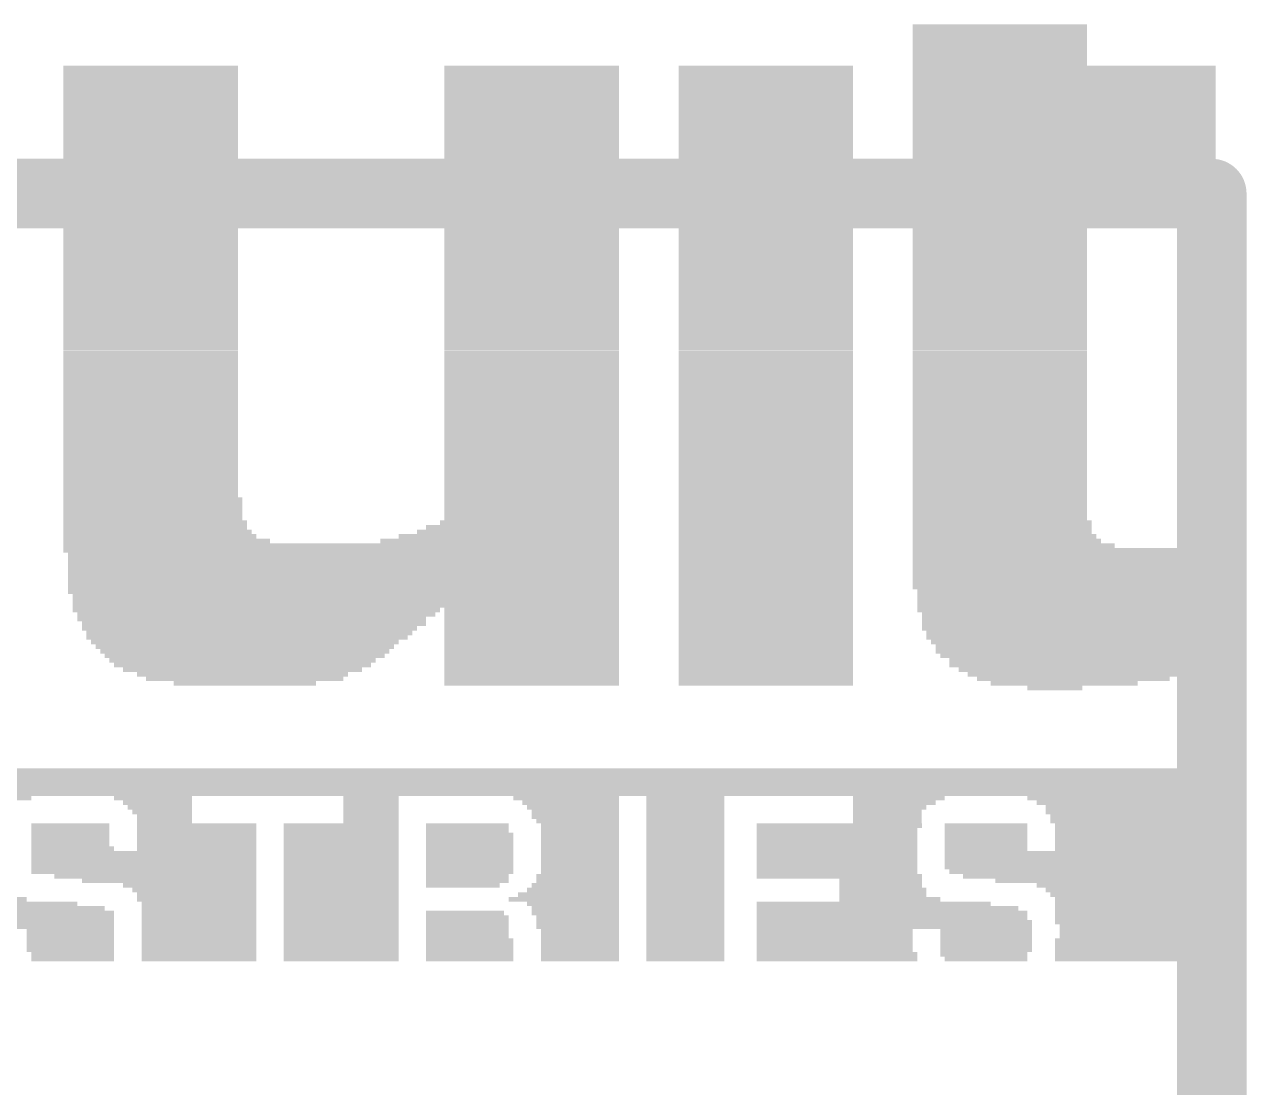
# Model space of a CAD drawing. Extents: x -6.7 to 68.6, y -6.2 to 53.6.
# Drawn here: x 15.476 to 19.939, y 11.087 to 14.969 of the extents above; entities that cross this region are included whole.
import ezdxf

# ---------------------------------------------------------------- set-up
doc = ezdxf.new("R2010")
doc.units = 0
doc.layers.add('1', color=12, linetype='CONTINUOUS')
doc.layers.add('21', color=40, linetype='CONTINUOUS')

# ---------------------------------------------------------------- blocks, each defined once
blk = doc.blocks.new('RECT')
blk.add_solid([(-0.5, -0.5), (0.5, -0.5), (-0.5, 0.5), (0.5, 0.5)])

msp = doc.modelspace()

# ---------------------------------------------------------------- linework, layer by layer
at = {"layer": '1', "const_width": 0.254}
for points in [[(7.874, 14.351), (19.812, 14.351)], [(19.812, 14.351), (19.812, 0.127)]]:
    msp.add_lwpolyline(points, dxfattribs=at)
at = {"layer": '1', "const_width": 0.127}
for points in [[(19.8755, 14.351, 1), (19.7485, 14.351)], [(19.812, 14.2875, 1), (19.812, 14.4145)]]:
    msp.add_lwpolyline(points, format="xyb", dxfattribs=at)

# ---------------------------------------------------------------- block references
at = {"layer": '21'}
for p, xscale, yscale in [((19.0381, 14.9601), 0.6371, 0.0168), ((19.0381, 14.9433), 0.6371, 0.0168), ((19.0381, 14.9266), 0.6371, 0.0167), ((19.0381, 14.9098), 0.6371, 0.0168), ((19.0381, 14.8931), 0.6371, 0.0167), ((19.0381, 14.8763), 0.6371, 0.0168), ((19.0381, 14.8595), 0.6371, 0.0168), ((19.0381, 14.8428), 0.6371, 0.0167), ((19.0381, 14.826), 0.6371, 0.0168), ((15.9367, 14.8092), 0.637, 0.0168), ((15.9367, 14.7925), 0.637, 0.0167), ((15.9367, 14.7757), 0.637, 0.0168), ((17.3282, 14.8092), 0.6371, 0.0168), ((17.3282, 14.7925), 0.6371, 0.0167), ((17.3282, 14.7757), 0.6371, 0.0168), ((18.1831, 14.8092), 0.637, 0.0168), ((18.1831, 14.7925), 0.637, 0.0167), ((18.1831, 14.7757), 0.637, 0.0168), ((19.2728, 14.8092), 1.1065, 0.0168), ((19.2728, 14.7925), 1.1065, 0.0167), ((19.2728, 14.7757), 1.1065, 0.0168), ((15.9367, 14.7589), 0.637, 0.0168), ((15.9367, 14.7422), 0.637, 0.0167), ((15.9367, 14.7254), 0.637, 0.0168), ((17.3282, 14.7589), 0.6371, 0.0168), ((17.3282, 14.7422), 0.6371, 0.0167), ((17.3282, 14.7254), 0.6371, 0.0168), ((18.1831, 14.7589), 0.637, 0.0168), ((18.1831, 14.7422), 0.637, 0.0167), ((18.1831, 14.7254), 0.637, 0.0168), ((19.2728, 14.7589), 1.1065, 0.0168), ((19.2728, 14.7422), 1.1065, 0.0167), ((19.2728, 14.7254), 1.1065, 0.0168), ((15.9367, 14.7087), 0.637, 0.0167), ((15.9367, 14.6919), 0.637, 0.0168), ((17.3282, 14.7087), 0.6371, 0.0167), ((17.3282, 14.6919), 0.6371, 0.0168), ((18.1831, 14.7087), 0.637, 0.0167), ((18.1831, 14.6919), 0.637, 0.0168), ((19.2728, 14.7087), 1.1065, 0.0167), ((19.2728, 14.6919), 1.1065, 0.0168), ((15.9367, 14.6751), 0.637, 0.0168), ((15.9367, 14.6584), 0.637, 0.0167), ((15.9367, 14.6416), 0.637, 0.0168), ((17.3282, 14.6751), 0.6371, 0.0168), ((17.3282, 14.6584), 0.6371, 0.0167), ((17.3282, 14.6416), 0.6371, 0.0168), ((18.1831, 14.6751), 0.637, 0.0168), ((18.1831, 14.6584), 0.637, 0.0167), ((18.1831, 14.6416), 0.637, 0.0168), ((19.2728, 14.6751), 1.1065, 0.0168), ((19.2728, 14.6584), 1.1065, 0.0167), ((19.2728, 14.6416), 1.1065, 0.0168), ((15.9367, 14.6248), 0.637, 0.0168), ((15.9367, 14.6081), 0.637, 0.0167), ((15.9367, 14.5913), 0.637, 0.0168), ((17.3282, 14.6248), 0.6371, 0.0168), ((17.3282, 14.6081), 0.6371, 0.0167), ((17.3282, 14.5913), 0.6371, 0.0168), ((18.1831, 14.6248), 0.637, 0.0168), ((18.1831, 14.6081), 0.637, 0.0167), ((18.1831, 14.5913), 0.637, 0.0168), ((19.2728, 14.6248), 1.1065, 0.0168), ((19.2728, 14.6081), 1.1065, 0.0167), ((19.2728, 14.5913), 1.1065, 0.0168), ((15.9367, 14.5745), 0.637, 0.0168), ((15.9367, 14.5578), 0.637, 0.0167), ((17.3282, 14.5745), 0.6371, 0.0168), ((17.3282, 14.5578), 0.6371, 0.0167), ((18.1831, 14.5745), 0.637, 0.0168), ((18.1831, 14.5578), 0.637, 0.0167), ((19.2728, 14.5745), 1.1065, 0.0168), ((19.2728, 14.5578), 1.1065, 0.0167), ((15.9367, 14.541), 0.637, 0.0168), ((15.9367, 14.5242), 0.637, 0.0168), ((15.9367, 14.5075), 0.637, 0.0167), ((17.3282, 14.541), 0.6371, 0.0168), ((17.3282, 14.5242), 0.6371, 0.0168), ((17.3282, 14.5075), 0.6371, 0.0167), ((18.1831, 14.541), 0.637, 0.0168), ((18.1831, 14.5242), 0.637, 0.0168), ((18.1831, 14.5075), 0.637, 0.0167), ((19.2728, 14.541), 1.1065, 0.0168), ((19.2728, 14.5242), 1.1065, 0.0168), ((19.2728, 14.5075), 1.1065, 0.0167), ((15.9367, 14.4907), 0.637, 0.0168), ((15.9367, 14.474), 0.637, 0.0167), ((15.9367, 14.4572), 0.637, 0.0168), ((17.3282, 14.4907), 0.6371, 0.0168), ((17.3282, 14.474), 0.6371, 0.0167), ((17.3282, 14.4572), 0.6371, 0.0168), ((18.1831, 14.4907), 0.637, 0.0168), ((18.1831, 14.474), 0.637, 0.0167), ((18.1831, 14.4572), 0.637, 0.0168), ((19.2728, 14.4907), 1.1065, 0.0168), ((19.2728, 14.474), 1.1065, 0.0167), ((19.2728, 14.4572), 1.1065, 0.0168), ((15.9367, 14.4404), 0.637, 0.0168), ((15.9367, 14.4237), 0.637, 0.0167), ((17.3282, 14.4404), 0.6371, 0.0168), ((17.3282, 14.4237), 0.6371, 0.0167), ((18.1831, 14.4404), 0.637, 0.0168), ((18.1831, 14.4237), 0.637, 0.0167), ((19.2728, 14.4404), 1.1065, 0.0168), ((19.2728, 14.4237), 1.1065, 0.0167), ((15.9367, 14.4069), 0.637, 0.0168), ((15.9367, 14.3901), 0.637, 0.0168), ((15.9367, 14.3734), 0.637, 0.0167), ((17.3282, 14.4069), 0.6371, 0.0168), ((17.3282, 14.3901), 0.6371, 0.0168), ((17.3282, 14.3734), 0.6371, 0.0167), ((18.1831, 14.4069), 0.637, 0.0168), ((18.1831, 14.3901), 0.637, 0.0168), ((18.1831, 14.3734), 0.637, 0.0167), ((19.2728, 14.4069), 1.1065, 0.0168), ((19.2728, 14.3901), 1.1065, 0.0168), ((19.2728, 14.3734), 1.1065, 0.0167), ((15.9367, 14.3566), 0.637, 0.0168), ((15.9367, 14.3398), 0.637, 0.0168), ((15.9367, 14.3231), 0.637, 0.0167), ((17.3282, 14.3566), 0.6371, 0.0168), ((17.3282, 14.3398), 0.6371, 0.0168), ((17.3282, 14.3231), 0.6371, 0.0167), ((18.1831, 14.3566), 0.637, 0.0168), ((18.1831, 14.3398), 0.637, 0.0168), ((18.1831, 14.3231), 0.637, 0.0167), ((19.2728, 14.3566), 1.1065, 0.0168), ((19.2728, 14.3398), 1.1065, 0.0168), ((19.2728, 14.3231), 1.1065, 0.0167), ((15.9367, 14.3063), 0.637, 0.0168), ((15.9367, 14.2896), 0.637, 0.0167), ((17.3282, 14.3063), 0.6371, 0.0168), ((17.3282, 14.2896), 0.6371, 0.0167), ((18.1831, 14.3063), 0.637, 0.0168), ((18.1831, 14.2896), 0.637, 0.0167), ((19.0381, 14.3063), 0.6371, 0.0168), ((19.0381, 14.2896), 0.6371, 0.0167), ((15.9367, 14.2728), 0.637, 0.0168), ((15.9367, 14.256), 0.637, 0.0168), ((15.9367, 14.2393), 0.637, 0.0167), ((17.3282, 14.2728), 0.6371, 0.0168), ((17.3282, 14.256), 0.6371, 0.0168), ((17.3282, 14.2393), 0.6371, 0.0167), ((18.1831, 14.2728), 0.637, 0.0168), ((18.1831, 14.256), 0.637, 0.0168), ((18.1831, 14.2393), 0.637, 0.0167), ((19.0381, 14.2728), 0.6371, 0.0168), ((19.0381, 14.256), 0.6371, 0.0168), ((19.0381, 14.2393), 0.6371, 0.0167), ((15.9367, 14.2225), 0.637, 0.0168), ((15.9367, 14.2057), 0.637, 0.0168), ((15.9367, 14.189), 0.637, 0.0167), ((17.3282, 14.2225), 0.6371, 0.0168), ((17.3282, 14.2057), 0.6371, 0.0168), ((17.3282, 14.189), 0.6371, 0.0167), ((18.1831, 14.2225), 0.637, 0.0168), ((18.1831, 14.2057), 0.637, 0.0168), ((18.1831, 14.189), 0.637, 0.0167), ((19.0381, 14.2225), 0.6371, 0.0168), ((19.0381, 14.2057), 0.6371, 0.0168), ((19.0381, 14.189), 0.6371, 0.0167), ((15.9367, 14.1722), 0.637, 0.0168), ((15.9367, 14.1554), 0.637, 0.0168), ((17.3282, 14.1722), 0.6371, 0.0168), ((17.3282, 14.1554), 0.6371, 0.0168), ((18.1831, 14.1722), 0.637, 0.0168), ((18.1831, 14.1554), 0.637, 0.0168), ((19.0381, 14.1722), 0.6371, 0.0168), ((19.0381, 14.1554), 0.6371, 0.0168), ((15.9367, 14.1387), 0.637, 0.0167), ((15.9367, 14.1219), 0.637, 0.0168), ((15.9367, 14.1051), 0.637, 0.0168), ((17.3282, 14.1387), 0.6371, 0.0167), ((17.3282, 14.1219), 0.6371, 0.0168), ((17.3282, 14.1051), 0.6371, 0.0168), ((18.1831, 14.1387), 0.637, 0.0167), ((18.1831, 14.1219), 0.637, 0.0168), ((18.1831, 14.1051), 0.637, 0.0168), ((19.0381, 14.1387), 0.6371, 0.0167), ((19.0381, 14.1219), 0.6371, 0.0168), ((19.0381, 14.1051), 0.6371, 0.0168), ((15.9367, 14.0884), 0.637, 0.0167), ((15.9367, 14.0716), 0.637, 0.0168), ((15.9367, 14.0549), 0.637, 0.0167), ((17.3282, 14.0884), 0.6371, 0.0167), ((17.3282, 14.0716), 0.6371, 0.0168), ((17.3282, 14.0549), 0.6371, 0.0167), ((18.1831, 14.0884), 0.637, 0.0167), ((18.1831, 14.0716), 0.637, 0.0168), ((18.1831, 14.0549), 0.637, 0.0167), ((19.0381, 14.0884), 0.6371, 0.0167), ((19.0381, 14.0716), 0.6371, 0.0168), ((19.0381, 14.0549), 0.6371, 0.0167), ((15.9367, 14.0381), 0.637, 0.0168), ((15.9367, 14.0213), 0.637, 0.0168), ((17.3282, 14.0381), 0.6371, 0.0168), ((17.3282, 14.0213), 0.6371, 0.0168), ((18.1831, 14.0381), 0.637, 0.0168), ((18.1831, 14.0213), 0.637, 0.0168), ((19.0381, 14.0381), 0.6371, 0.0168), ((19.0381, 14.0213), 0.6371, 0.0168), ((15.9367, 14.0046), 0.637, 0.0167), ((15.9367, 13.9878), 0.637, 0.0168), ((15.9367, 13.971), 0.637, 0.0168), ((17.3282, 14.0046), 0.6371, 0.0167), ((17.3282, 13.9878), 0.6371, 0.0168), ((17.3282, 13.971), 0.6371, 0.0168), ((18.1831, 14.0046), 0.637, 0.0167), ((18.1831, 13.9878), 0.637, 0.0168), ((18.1831, 13.971), 0.637, 0.0168), ((19.0381, 14.0046), 0.6371, 0.0167), ((19.0381, 13.9878), 0.6371, 0.0168), ((19.0381, 13.971), 0.6371, 0.0168), ((15.9367, 13.9543), 0.637, 0.0167), ((15.9367, 13.9375), 0.637, 0.0168), ((15.9367, 13.9207), 0.637, 0.0168), ((17.3282, 13.9543), 0.6371, 0.0167), ((17.3282, 13.9375), 0.6371, 0.0168), ((17.3282, 13.9207), 0.6371, 0.0168), ((18.1831, 13.9543), 0.637, 0.0167), ((18.1831, 13.9375), 0.637, 0.0168), ((18.1831, 13.9207), 0.637, 0.0168), ((19.0381, 13.9543), 0.6371, 0.0167), ((19.0381, 13.9375), 0.6371, 0.0168), ((19.0381, 13.9207), 0.6371, 0.0168), ((15.9367, 13.904), 0.637, 0.0167), ((15.9367, 13.8872), 0.637, 0.0168), ((17.3282, 13.904), 0.6371, 0.0167), ((17.3282, 13.8872), 0.6371, 0.0168), ((18.1831, 13.904), 0.637, 0.0167), ((18.1831, 13.8872), 0.637, 0.0168), ((19.0381, 13.904), 0.6371, 0.0167), ((19.0381, 13.8872), 0.6371, 0.0168), ((15.9367, 13.8704), 0.637, 0.0167), ((15.9367, 13.8537), 0.637, 0.0168), ((15.9367, 13.8369), 0.637, 0.0168), ((17.3282, 13.8704), 0.6371, 0.0167), ((17.3282, 13.8537), 0.6371, 0.0168), ((17.3282, 13.8369), 0.6371, 0.0168), ((18.1831, 13.8704), 0.637, 0.0167), ((18.1831, 13.8537), 0.637, 0.0168), ((18.1831, 13.8369), 0.637, 0.0168), ((19.0381, 13.8704), 0.6371, 0.0167), ((19.0381, 13.8537), 0.6371, 0.0168), ((19.0381, 13.8369), 0.6371, 0.0168), ((15.9367, 13.8201), 0.637, 0.0167), ((15.9367, 13.8034), 0.637, 0.0168), ((15.9367, 13.7866), 0.637, 0.0168), ((17.3282, 13.8201), 0.6371, 0.0167), ((17.3282, 13.8034), 0.6371, 0.0168), ((17.3282, 13.7866), 0.6371, 0.0168), ((18.1831, 13.8201), 0.637, 0.0167), ((18.1831, 13.8034), 0.637, 0.0168), ((18.1831, 13.7866), 0.637, 0.0168), ((19.0381, 13.8201), 0.6371, 0.0167), ((19.0381, 13.8034), 0.6371, 0.0168), ((19.0381, 13.7866), 0.6371, 0.0168), ((15.9367, 13.7698), 0.637, 0.0167), ((15.9367, 13.7531), 0.637, 0.0168), ((17.3282, 13.7698), 0.6371, 0.0167), ((17.3282, 13.7531), 0.6371, 0.0168), ((18.1831, 13.7698), 0.637, 0.0167), ((18.1831, 13.7531), 0.637, 0.0168), ((19.0381, 13.7698), 0.6371, 0.0167), ((19.0381, 13.7531), 0.6371, 0.0168), ((15.9367, 13.7363), 0.637, 0.0168), ((15.9367, 13.7195), 0.637, 0.0167), ((15.9367, 13.7028), 0.637, 0.0168), ((17.3282, 13.7363), 0.6371, 0.0168), ((17.3282, 13.7195), 0.6371, 0.0167), ((17.3282, 13.7028), 0.6371, 0.0168), ((18.1831, 13.7363), 0.637, 0.0168), ((18.1831, 13.7195), 0.637, 0.0167), ((18.1831, 13.7028), 0.637, 0.0168), ((19.0381, 13.7363), 0.6371, 0.0168), ((19.0381, 13.7195), 0.6371, 0.0167), ((19.0381, 13.7028), 0.6371, 0.0168), ((15.9367, 13.686), 0.637, 0.0168), ((15.9367, 13.6692), 0.637, 0.0167), ((15.9367, 13.6525), 0.637, 0.0168), ((17.3282, 13.686), 0.6371, 0.0168), ((17.3282, 13.6692), 0.6371, 0.0167), ((17.3282, 13.6525), 0.6371, 0.0168), ((18.1831, 13.686), 0.637, 0.0168), ((18.1831, 13.6692), 0.637, 0.0167), ((18.1831, 13.6525), 0.637, 0.0168), ((19.0381, 13.686), 0.6371, 0.0168), ((19.0381, 13.6692), 0.6371, 0.0167), ((19.0381, 13.6525), 0.6371, 0.0168), ((15.9367, 13.6357), 0.637, 0.0167), ((15.9367, 13.619), 0.637, 0.0168), ((17.3282, 13.6357), 0.6371, 0.0167), ((17.3282, 13.619), 0.6371, 0.0168), ((18.1831, 13.6357), 0.637, 0.0167), ((18.1831, 13.619), 0.637, 0.0168), ((19.0381, 13.6357), 0.6371, 0.0167), ((19.0381, 13.619), 0.6371, 0.0168), ((15.9367, 13.6022), 0.637, 0.0168), ((15.9367, 13.5854), 0.637, 0.0167), ((15.9367, 13.5687), 0.637, 0.0168), ((17.3282, 13.6022), 0.6371, 0.0168), ((17.3282, 13.5854), 0.6371, 0.0167), ((17.3282, 13.5687), 0.6371, 0.0168), ((18.1831, 13.6022), 0.637, 0.0168), ((18.1831, 13.5854), 0.637, 0.0167), ((18.1831, 13.5687), 0.637, 0.0168), ((19.0381, 13.6022), 0.6371, 0.0168), ((19.0381, 13.5854), 0.6371, 0.0167), ((19.0381, 13.5687), 0.6371, 0.0168), ((15.9367, 13.5519), 0.637, 0.0168), ((15.9367, 13.5351), 0.637, 0.0167), ((15.9367, 13.5184), 0.637, 0.0168), ((17.3282, 13.5519), 0.6371, 0.0168), ((17.3282, 13.5351), 0.6371, 0.0167), ((17.3282, 13.5184), 0.6371, 0.0168), ((18.1831, 13.5519), 0.637, 0.0168), ((18.1831, 13.5351), 0.637, 0.0167), ((18.1831, 13.5184), 0.637, 0.0168), ((19.0381, 13.5519), 0.6371, 0.0168), ((19.0381, 13.5351), 0.6371, 0.0167), ((19.0381, 13.5184), 0.6371, 0.0168), ((15.9367, 13.5016), 0.637, 0.0168), ((15.9367, 13.4848), 0.637, 0.0167), ((17.3282, 13.5016), 0.6371, 0.0168), ((17.3282, 13.4848), 0.6371, 0.0167), ((18.1831, 13.5016), 0.637, 0.0168), ((18.1831, 13.4848), 0.637, 0.0167), ((19.0381, 13.5016), 0.6371, 0.0168), ((19.0381, 13.4848), 0.6371, 0.0167), ((15.9367, 13.4681), 0.637, 0.0168), ((15.9367, 13.4514), 0.637, 0.0167), ((15.9367, 13.4346), 0.637, 0.0168), ((17.3282, 13.4681), 0.6371, 0.0168), ((17.3282, 13.4514), 0.6371, 0.0167), ((17.3282, 13.4346), 0.6371, 0.0168), ((18.1831, 13.4681), 0.637, 0.0168), ((18.1831, 13.4514), 0.637, 0.0167), ((18.1831, 13.4346), 0.637, 0.0168), ((19.0381, 13.4681), 0.6371, 0.0168), ((19.0381, 13.4514), 0.6371, 0.0167), ((19.0381, 13.4346), 0.6371, 0.0168), ((15.9367, 13.4178), 0.637, 0.0168), ((15.9367, 13.4011), 0.637, 0.0167), ((15.9367, 13.3843), 0.637, 0.0168), ((17.3282, 13.4178), 0.6371, 0.0168), ((17.3282, 13.4011), 0.6371, 0.0167), ((17.3282, 13.3843), 0.6371, 0.0168), ((18.1831, 13.4178), 0.637, 0.0168), ((18.1831, 13.4011), 0.637, 0.0167), ((18.1831, 13.3843), 0.637, 0.0168), ((19.0381, 13.4178), 0.6371, 0.0168), ((19.0381, 13.4011), 0.6371, 0.0167), ((19.0381, 13.3843), 0.6371, 0.0168), ((15.9367, 13.3675), 0.637, 0.0168), ((15.9367, 13.3508), 0.637, 0.0167), ((17.3282, 13.3675), 0.6371, 0.0168), ((17.3282, 13.3508), 0.6371, 0.0167), ((18.1831, 13.3675), 0.637, 0.0168), ((18.1831, 13.3508), 0.637, 0.0167), ((19.0381, 13.3675), 0.6371, 0.0168), ((19.0381, 13.3508), 0.6371, 0.0167), ((15.9367, 13.334), 0.637, 0.0168), ((15.9367, 13.3172), 0.637, 0.0168), ((15.9367, 13.3005), 0.637, 0.0167), ((17.3282, 13.334), 0.6371, 0.0168), ((17.3282, 13.3172), 0.6371, 0.0168), ((17.3282, 13.3005), 0.6371, 0.0167), ((18.1831, 13.334), 0.637, 0.0168), ((18.1831, 13.3172), 0.637, 0.0168), ((18.1831, 13.3005), 0.637, 0.0167), ((19.0381, 13.334), 0.6371, 0.0168), ((19.0381, 13.3172), 0.6371, 0.0168), ((19.0381, 13.3005), 0.6371, 0.0167), ((15.9367, 13.2837), 0.637, 0.0168), ((15.9367, 13.2669), 0.637, 0.0168), ((15.9367, 13.2502), 0.637, 0.0167), ((17.3282, 13.2837), 0.6371, 0.0168), ((17.3282, 13.2669), 0.6371, 0.0168), ((17.3282, 13.2502), 0.6371, 0.0167), ((18.1831, 13.2837), 0.637, 0.0168), ((18.1831, 13.2669), 0.637, 0.0168), ((18.1831, 13.2502), 0.637, 0.0167), ((19.0381, 13.2837), 0.6371, 0.0168), ((19.0381, 13.2669), 0.6371, 0.0168), ((19.0381, 13.2502), 0.6371, 0.0167), ((15.9451, 13.2334), 0.6538, 0.0168), ((15.9451, 13.2167), 0.6538, 0.0167), ((17.3282, 13.2334), 0.6371, 0.0168), ((17.3282, 13.2167), 0.6371, 0.0167), ((18.1831, 13.2334), 0.637, 0.0168), ((18.1831, 13.2167), 0.637, 0.0167), ((19.0381, 13.2334), 0.6371, 0.0168), ((19.0381, 13.2167), 0.6371, 0.0167), ((15.9451, 13.1999), 0.6538, 0.0168), ((15.9451, 13.1831), 0.6538, 0.0168), ((15.9451, 13.1664), 0.6538, 0.0167), ((17.3282, 13.1999), 0.6371, 0.0168), ((17.3282, 13.1831), 0.6371, 0.0168), ((17.3282, 13.1664), 0.6371, 0.0167), ((18.1831, 13.1999), 0.637, 0.0168), ((18.1831, 13.1831), 0.637, 0.0168), ((18.1831, 13.1664), 0.637, 0.0167), ((19.0381, 13.1999), 0.6371, 0.0168), ((19.0381, 13.1831), 0.6371, 0.0168), ((19.0381, 13.1664), 0.6371, 0.0167), ((15.9535, 13.1496), 0.6706, 0.0168), ((15.9535, 13.1328), 0.6706, 0.0168), ((15.9619, 13.1161), 0.6873, 0.0167), ((17.2779, 13.1161), 0.7377, 0.0167), ((17.2947, 13.1328), 0.7041, 0.0168), ((17.3198, 13.1496), 0.6538, 0.0168), ((18.1831, 13.1496), 0.637, 0.0168), ((18.1831, 13.1328), 0.637, 0.0168), ((18.1831, 13.1161), 0.637, 0.0167), ((19.0464, 13.1496), 0.6538, 0.0168), ((19.0464, 13.1328), 0.6538, 0.0168), ((19.0464, 13.1161), 0.6538, 0.0167), ((15.9703, 13.0993), 0.7041, 0.0168), ((15.9954, 13.0825), 0.7544, 0.0168), ((17.2108, 13.0825), 0.8718, 0.0168), ((17.2444, 13.0993), 0.8047, 0.0168), ((18.1831, 13.0993), 0.637, 0.0168), ((18.1831, 13.0825), 0.637, 0.0168), ((19.0548, 13.0993), 0.6706, 0.0168), ((19.0632, 13.0825), 0.6874, 0.0168), ((16.6325, 13.0658), 2.0285, 0.0167), ((16.6325, 13.049), 2.0285, 0.0168), ((16.6409, 13.0323), 2.0117, 0.0167), ((18.1831, 13.0658), 0.637, 0.0167), ((18.1831, 13.049), 0.637, 0.0168), ((18.1831, 13.0323), 0.637, 0.0167), ((19.0884, 13.0658), 0.7377, 0.0167), ((19.2728, 13.049), 1.1065, 0.0168), ((19.2728, 13.0323), 1.1065, 0.0167), ((16.6409, 13.0155), 2.0117, 0.0168), ((16.6409, 12.9987), 2.0117, 0.0168), ((16.6409, 12.982), 2.0117, 0.0167), ((18.1831, 13.0155), 0.637, 0.0168), ((18.1831, 12.9987), 0.637, 0.0168), ((18.1831, 12.982), 0.637, 0.0167), ((19.2728, 13.0155), 1.1065, 0.0168), ((19.2728, 12.9987), 1.1065, 0.0168), ((19.2728, 12.982), 1.1065, 0.0167), ((16.6409, 12.9652), 2.0117, 0.0168), ((16.6409, 12.9484), 2.0117, 0.0168), ((18.1831, 12.9652), 0.637, 0.0168), ((18.1831, 12.9484), 0.637, 0.0168), ((19.2728, 12.9652), 1.1065, 0.0168), ((19.2728, 12.9484), 1.1065, 0.0168), ((16.6409, 12.9317), 2.0117, 0.0167), ((16.6409, 12.9149), 2.0117, 0.0168), ((16.6409, 12.8981), 2.0117, 0.0168), ((18.1831, 12.9317), 0.637, 0.0167), ((18.1831, 12.9149), 0.637, 0.0168), ((18.1831, 12.8981), 0.637, 0.0168), ((19.2728, 12.9317), 1.1065, 0.0167), ((19.2728, 12.9149), 1.1065, 0.0168), ((19.2812, 12.8981), 1.0897, 0.0168), ((16.6492, 12.8814), 1.995, 0.0167), ((16.6492, 12.8646), 1.995, 0.0168), ((16.6492, 12.8478), 1.995, 0.0168), ((18.1831, 12.8814), 0.637, 0.0167), ((18.1831, 12.8646), 0.637, 0.0168), ((18.1831, 12.8478), 0.637, 0.0168), ((19.2812, 12.8814), 1.0897, 0.0167), ((19.2812, 12.8646), 1.0897, 0.0168), ((19.2812, 12.8478), 1.0897, 0.0168), ((16.3223, 12.8311), 1.3412, 0.0167), ((16.3223, 12.8143), 1.3076, 0.0168), ((17.3282, 12.8311), 0.6371, 0.0167), ((17.3282, 12.8143), 0.6371, 0.0168), ((18.1831, 12.8311), 0.637, 0.0167), ((18.1831, 12.8143), 0.637, 0.0168), ((19.2812, 12.8311), 1.0897, 0.0167), ((19.2896, 12.8143), 1.0729, 0.0168), ((16.3056, 12.7976), 1.2741, 0.0167), ((16.314, 12.7808), 1.2573, 0.0168), ((16.2972, 12.764), 1.2237, 0.0168), ((17.3282, 12.7976), 0.6371, 0.0167), ((17.3282, 12.7808), 0.6371, 0.0168), ((17.3282, 12.764), 0.6371, 0.0168), ((18.1831, 12.7976), 0.637, 0.0167), ((18.1831, 12.7808), 0.637, 0.0168), ((18.1831, 12.764), 0.637, 0.0168), ((19.2896, 12.7976), 1.0729, 0.0167), ((19.2896, 12.7808), 1.0729, 0.0168), ((19.2896, 12.764), 1.0729, 0.0168), ((16.2972, 12.7473), 1.1903, 0.0167), ((16.2888, 12.7305), 1.1735, 0.0168), ((16.2804, 12.7137), 1.1232, 0.0168), ((17.3282, 12.7473), 0.6371, 0.0167), ((17.3282, 12.7305), 0.6371, 0.0168), ((17.3282, 12.7137), 0.6371, 0.0168), ((18.1831, 12.7473), 0.637, 0.0167), ((18.1831, 12.7305), 0.637, 0.0168), ((18.1831, 12.7137), 0.637, 0.0168), ((19.2979, 12.7473), 1.0562, 0.0167), ((19.2979, 12.7305), 1.0562, 0.0168), ((19.3063, 12.7137), 1.0394, 0.0168), ((16.2804, 12.697), 1.0896, 0.0167), ((16.2804, 12.6802), 1.0562, 0.0168), ((17.3282, 12.697), 0.6371, 0.0167), ((17.3282, 12.6802), 0.6371, 0.0168), ((18.1831, 12.697), 0.637, 0.0167), ((18.1831, 12.6802), 0.637, 0.0168), ((19.3147, 12.697), 1.0226, 0.0167), ((19.3147, 12.6802), 1.0226, 0.0168), ((16.2804, 12.6634), 1.0226, 0.0168), ((16.272, 12.6467), 0.9724, 0.0167), ((16.272, 12.6299), 0.9388, 0.0168), ((17.3282, 12.6634), 0.6371, 0.0168), ((17.3282, 12.6467), 0.6371, 0.0167), ((17.3282, 12.6299), 0.6371, 0.0168), ((18.1831, 12.6634), 0.637, 0.0168), ((18.1831, 12.6467), 0.637, 0.0167), ((18.1831, 12.6299), 0.637, 0.0168), ((19.3231, 12.6634), 1.0059, 0.0168), ((19.3399, 12.6467), 0.9723, 0.0167), ((19.3399, 12.6299), 0.9723, 0.0168), ((16.272, 12.6132), 0.8718, 0.0167), ((16.272, 12.5964), 0.7712, 0.0168), ((16.2804, 12.5796), 0.7208, 0.0168), ((17.3282, 12.6132), 0.6371, 0.0167), ((17.3282, 12.5964), 0.6371, 0.0168), ((17.3282, 12.5796), 0.6371, 0.0168), ((18.1831, 12.6132), 0.637, 0.0167), ((18.1831, 12.5964), 0.637, 0.0168), ((18.1831, 12.5796), 0.637, 0.0168), ((19.3231, 12.6132), 0.8717, 0.0167), ((19.3063, 12.5964), 0.7712, 0.0168), ((19.3063, 12.5796), 0.7041, 0.0168), ((16.2804, 12.5629), 0.5197, 0.0167), ((17.3282, 12.5629), 0.6371, 0.0167), ((18.1831, 12.5629), 0.637, 0.0167), ((19.2728, 12.5629), 0.5365, 0.0167), ((19.2392, 12.5461), 0.2012, 0.0168), ((12.827, 12.2443), 13.998, 0.0168), ((12.827, 12.2276), 13.998, 0.0167), ((12.827, 12.2108), 13.998, 0.0168), ((12.827, 12.1941), 13.998, 0.0167), ((12.827, 12.1773), 13.998, 0.0168), ((12.827, 12.1605), 13.998, 0.0168), ((15.3165, 12.1438), 0.3688, 0.0167), ((15.9451, 12.1438), 0.285, 0.0167), ((16.7414, 12.1438), 0.2012, 0.0167), ((17.4539, 12.1438), 0.3856, 0.0167), ((17.8897, 12.1438), 0.285, 0.0167), ((18.6693, 12.1438), 0.3353, 0.0167), ((19.4823, 12.1438), 0.6874, 0.0167), ((15.9619, 12.127), 0.2515, 0.0168), ((15.9703, 12.1102), 0.2347, 0.0168), ((15.9787, 12.0935), 0.2179, 0.0167), ((16.7414, 12.127), 0.2012, 0.0168), ((16.7414, 12.1102), 0.2012, 0.0168), ((16.7414, 12.0935), 0.2012, 0.0167), ((17.4706, 12.127), 0.3521, 0.0168), ((17.4791, 12.1102), 0.3353, 0.0168), ((17.4874, 12.0935), 0.3186, 0.0167), ((17.8897, 12.127), 0.285, 0.0168), ((17.8897, 12.1102), 0.285, 0.0168), ((17.8897, 12.0935), 0.285, 0.0167), ((18.6525, 12.127), 0.3018, 0.0168), ((18.6357, 12.1102), 0.2682, 0.0168), ((18.6273, 12.0935), 0.2515, 0.0167), ((19.4991, 12.127), 0.6538, 0.0168), ((19.5159, 12.1102), 0.6203, 0.0168), ((19.5159, 12.0935), 0.6203, 0.0167), ((15.6433, 12.0432), 0.2849, 0.0167), ((15.987, 12.0767), 0.2012, 0.0168), ((15.987, 12.0599), 0.2012, 0.0168), ((16.1044, 12.0432), 0.4359, 0.0167), ((16.6325, 12.0432), 0.4191, 0.0167), ((16.7414, 12.0767), 0.2012, 0.0168), ((16.7414, 12.0599), 0.2012, 0.0168), ((17.0935, 12.0432), 0.3017, 0.0167), ((17.4874, 12.0767), 0.3186, 0.0168), ((17.4958, 12.0599), 0.3018, 0.0168), ((17.5042, 12.0432), 0.285, 0.0167), ((17.8897, 12.0767), 0.285, 0.0168), ((17.8897, 12.0599), 0.285, 0.0168), ((17.8897, 12.0432), 0.285, 0.0167), ((18.4514, 12.0432), 0.6035, 0.0167), ((18.6273, 12.0767), 0.2515, 0.0168), ((18.6273, 12.0599), 0.2515, 0.0168), ((18.9878, 12.0432), 0.3017, 0.0167), ((19.5243, 12.0767), 0.6035, 0.0168), ((19.5243, 12.0599), 0.6035, 0.0168), ((19.5326, 12.0432), 0.5868, 0.0167), ((15.6433, 12.0264), 0.2849, 0.0168), ((15.6433, 12.0096), 0.2849, 0.0168), ((16.1044, 12.0264), 0.4359, 0.0168), ((16.1044, 12.0096), 0.4359, 0.0168), ((16.6325, 12.0264), 0.4191, 0.0168), ((16.6325, 12.0096), 0.4191, 0.0168), ((17.0935, 12.0264), 0.3017, 0.0168), ((17.1019, 12.0096), 0.3185, 0.0168), ((17.5042, 12.0264), 0.285, 0.0168), ((17.5042, 12.0096), 0.285, 0.0168), ((17.8897, 12.0264), 0.285, 0.0168), ((17.8897, 12.0096), 0.285, 0.0168), ((18.4429, 12.0264), 0.5867, 0.0168), ((18.4429, 12.0096), 0.5867, 0.0168), ((18.9878, 12.0264), 0.3017, 0.0168), ((18.9878, 12.0096), 0.3017, 0.0168), ((19.5326, 12.0264), 0.5868, 0.0168), ((19.5326, 12.0096), 0.5868, 0.0168), ((15.6433, 11.9929), 0.2849, 0.0167), ((15.6433, 11.9761), 0.2849, 0.0168), ((15.6518, 11.9594), 0.3017, 0.0167), ((16.1044, 11.9929), 0.4359, 0.0167), ((16.1044, 11.9761), 0.4359, 0.0168), ((16.1044, 11.9594), 0.4359, 0.0167), ((16.6325, 11.9929), 0.4191, 0.0167), ((16.6325, 11.9761), 0.4191, 0.0168), ((16.6325, 11.9594), 0.4191, 0.0167), ((17.1019, 11.9929), 0.3185, 0.0167), ((17.1019, 11.9761), 0.3185, 0.0168), ((17.1019, 11.9594), 0.3185, 0.0167), ((17.5042, 11.9929), 0.285, 0.0167), ((17.5042, 11.9761), 0.285, 0.0168), ((17.5042, 11.9594), 0.285, 0.0167), ((17.8897, 11.9929), 0.285, 0.0167), ((17.8897, 11.9761), 0.285, 0.0168), ((17.8897, 11.9594), 0.285, 0.0167), ((18.4429, 11.9929), 0.5867, 0.0167), ((18.4429, 11.9761), 0.5867, 0.0168), ((18.4429, 11.9594), 0.5867, 0.0167), ((18.9878, 11.9929), 0.3017, 0.0167), ((18.9878, 11.9761), 0.3017, 0.0168), ((18.9878, 11.9594), 0.3017, 0.0167), ((19.5326, 11.9929), 0.5868, 0.0167), ((19.5326, 11.9761), 0.5868, 0.0168), ((19.5326, 11.9594), 0.5868, 0.0167), ((15.9116, 11.9426), 0.8214, 0.0168), ((15.9116, 11.9258), 0.8214, 0.0168), ((15.9116, 11.9091), 0.8214, 0.0167), ((16.6325, 11.9426), 0.4191, 0.0168), ((16.6325, 11.9258), 0.4191, 0.0168), ((16.6325, 11.9091), 0.4191, 0.0167), ((17.1019, 11.9426), 0.3185, 0.0168), ((17.1019, 11.9258), 0.3185, 0.0168), ((17.1019, 11.9091), 0.3185, 0.0167), ((17.5042, 11.9426), 0.285, 0.0168), ((17.5042, 11.9258), 0.285, 0.0168), ((17.5042, 11.9091), 0.285, 0.0167), ((17.8897, 11.9426), 0.285, 0.0168), ((17.8897, 11.9258), 0.285, 0.0168), ((17.8897, 11.9091), 0.285, 0.0167), ((18.4429, 11.9426), 0.5867, 0.0168), ((18.4429, 11.9258), 0.5867, 0.0168), ((18.4429, 11.9091), 0.5867, 0.0167), ((19.3315, 11.9426), 0.9891, 0.0168), ((19.3315, 11.9258), 0.9891, 0.0168), ((19.3315, 11.9091), 0.9891, 0.0167), ((15.9116, 11.8923), 0.8214, 0.0168), ((15.9116, 11.8755), 0.8214, 0.0168), ((16.6325, 11.8923), 0.4191, 0.0168), ((16.6325, 11.8755), 0.4191, 0.0168), ((17.1019, 11.8923), 0.3185, 0.0168), ((17.1019, 11.8755), 0.3185, 0.0168), ((17.5042, 11.8923), 0.285, 0.0168), ((17.5042, 11.8755), 0.285, 0.0168), ((17.8897, 11.8923), 0.285, 0.0168), ((17.8897, 11.8755), 0.285, 0.0168), ((18.4429, 11.8923), 0.5867, 0.0168), ((18.4429, 11.8755), 0.5867, 0.0168), ((19.3315, 11.8923), 0.9891, 0.0168), ((19.3399, 11.8755), 0.9723, 0.0168), ((15.9535, 11.8588), 0.7376, 0.0167), ((16.0038, 11.842), 0.637, 0.0168), ((16.0792, 11.8252), 0.4862, 0.0168), ((16.6325, 11.8588), 0.4191, 0.0167), ((16.6325, 11.842), 0.4191, 0.0168), ((16.6325, 11.8252), 0.4191, 0.0168), ((17.0767, 11.8252), 0.2682, 0.0168), ((17.0935, 11.8588), 0.3017, 0.0167), ((17.0935, 11.842), 0.3017, 0.0168), ((17.4874, 11.8252), 0.3186, 0.0168), ((17.4958, 11.8588), 0.3018, 0.0167), ((17.4958, 11.842), 0.3018, 0.0168), ((17.8897, 11.8588), 0.285, 0.0167), ((17.8897, 11.842), 0.285, 0.0168), ((17.8897, 11.8252), 0.285, 0.0168), ((18.4514, 11.8588), 0.6035, 0.0167), ((18.6022, 11.842), 0.3018, 0.0168), ((18.6022, 11.8252), 0.3018, 0.0168), ((19.365, 11.8588), 0.922, 0.0167), ((19.4237, 11.842), 0.8047, 0.0168), ((19.4991, 11.8252), 0.6538, 0.0168), ((15.3081, 11.775), 0.352, 0.0167), ((16.096, 11.8085), 0.4526, 0.0167), ((16.1044, 11.7917), 0.4359, 0.0168), ((16.1044, 11.775), 0.4359, 0.0167), ((16.6325, 11.8085), 0.4191, 0.0167), ((16.6325, 11.7917), 0.4191, 0.0168), ((16.6325, 11.775), 0.4191, 0.0167), ((17.4455, 11.775), 0.4024, 0.0167), ((17.4623, 11.7917), 0.3689, 0.0168), ((17.4791, 11.8085), 0.3353, 0.0167), ((17.8897, 11.8085), 0.285, 0.0167), ((17.8897, 11.7917), 0.285, 0.0168), ((17.8897, 11.775), 0.285, 0.0167), ((18.6105, 11.8085), 0.3185, 0.0167), ((18.6105, 11.7917), 0.3185, 0.0168), ((18.6357, 11.775), 0.3688, 0.0167), ((19.5159, 11.8085), 0.6203, 0.0167), ((19.5243, 11.7917), 0.6035, 0.0168), ((19.5326, 11.775), 0.5868, 0.0167), ((15.4003, 11.7582), 0.5364, 0.0168), ((15.4506, 11.7414), 0.637, 0.0168), ((16.1128, 11.7582), 0.4191, 0.0168), ((16.1128, 11.7414), 0.4191, 0.0168), ((16.6325, 11.7582), 0.4191, 0.0168), ((16.6325, 11.7414), 0.4191, 0.0168), ((17.4791, 11.7582), 0.3353, 0.0168), ((17.4874, 11.7414), 0.3186, 0.0168), ((17.8897, 11.7582), 0.285, 0.0168), ((17.8897, 11.7414), 0.285, 0.0168), ((18.577, 11.7582), 0.8549, 0.0168), ((18.6273, 11.7414), 0.9555, 0.0168), ((19.5326, 11.7582), 0.5868, 0.0168), ((19.5326, 11.7414), 0.5868, 0.0168), ((15.4674, 11.7247), 0.6705, 0.0167), ((15.4674, 11.7079), 0.6705, 0.0168), ((15.4674, 11.6911), 0.6705, 0.0168), ((16.1128, 11.7247), 0.4191, 0.0167), ((16.1128, 11.7079), 0.4191, 0.0168), ((16.1128, 11.6911), 0.4191, 0.0168), ((16.6325, 11.7247), 0.4191, 0.0167), ((16.6325, 11.7079), 0.4191, 0.0168), ((16.6325, 11.6911), 0.4191, 0.0168), ((17.0851, 11.7247), 0.285, 0.0167), ((17.0935, 11.7079), 0.3017, 0.0168), ((17.0935, 11.6911), 0.3017, 0.0168), ((17.4874, 11.7247), 0.3186, 0.0167), ((17.4958, 11.7079), 0.3018, 0.0168), ((17.4958, 11.6911), 0.3018, 0.0168), ((17.8897, 11.7247), 0.285, 0.0167), ((17.8897, 11.7079), 0.285, 0.0168), ((17.8897, 11.6911), 0.285, 0.0168), ((18.6441, 11.7247), 0.989, 0.0167), ((18.6441, 11.7079), 0.989, 0.0168), ((18.6525, 11.6911), 1.0058, 0.0168), ((19.5326, 11.7247), 0.5868, 0.0167), ((19.5326, 11.7079), 0.5868, 0.0168), ((19.5326, 11.6911), 0.5868, 0.0168), ((15.4674, 11.6744), 0.6705, 0.0167), ((15.6433, 11.6576), 0.3185, 0.0168), ((16.1128, 11.6744), 0.4191, 0.0167), ((16.1128, 11.6576), 0.4191, 0.0168), ((16.6325, 11.6744), 0.4191, 0.0167), ((16.6325, 11.6576), 0.4191, 0.0168), ((17.0935, 11.6744), 0.3017, 0.0167), ((17.0935, 11.6576), 0.3017, 0.0168), ((17.4958, 11.6744), 0.3018, 0.0167), ((17.5042, 11.6576), 0.285, 0.0168), ((17.8897, 11.6744), 0.285, 0.0167), ((17.8897, 11.6576), 0.285, 0.0168), ((18.6525, 11.6744), 1.0058, 0.0167), ((18.4346, 11.6576), 0.5699, 0.0168), ((18.9878, 11.6576), 0.3353, 0.0168), ((19.541, 11.6744), 0.57, 0.0167), ((19.541, 11.6576), 0.57, 0.0168), ((15.6433, 11.6408), 0.3185, 0.0168), ((15.6433, 11.6241), 0.3185, 0.0167), ((15.6433, 11.6073), 0.3185, 0.0168), ((16.1128, 11.6408), 0.4191, 0.0168), ((16.1128, 11.6241), 0.4191, 0.0167), ((16.1128, 11.6073), 0.4191, 0.0168), ((16.6325, 11.6408), 0.4191, 0.0168), ((16.6325, 11.6241), 0.4191, 0.0167), ((16.6325, 11.6073), 0.4191, 0.0168), ((17.0935, 11.6408), 0.3017, 0.0168), ((17.1019, 11.6241), 0.3185, 0.0167), ((17.1019, 11.6073), 0.3185, 0.0168), ((17.5042, 11.6408), 0.285, 0.0168), ((17.5042, 11.6241), 0.285, 0.0167), ((17.5042, 11.6073), 0.285, 0.0168), ((17.8897, 11.6408), 0.285, 0.0168), ((17.8897, 11.6241), 0.285, 0.0167), ((17.8897, 11.6073), 0.285, 0.0168), ((18.4346, 11.6408), 0.5699, 0.0168), ((18.4346, 11.6241), 0.5699, 0.0167), ((18.4346, 11.6073), 0.5699, 0.0168), ((18.9878, 11.6408), 0.3353, 0.0168), ((18.9878, 11.6241), 0.3353, 0.0167), ((18.9878, 11.6073), 0.3353, 0.0168), ((19.5326, 11.6241), 0.5868, 0.0167), ((19.5326, 11.6073), 0.5868, 0.0168), ((19.541, 11.6408), 0.57, 0.0168), ((15.6433, 11.5905), 0.3185, 0.0168), ((15.6518, 11.5738), 0.3017, 0.0167), ((15.6518, 11.557), 0.3017, 0.0168), ((16.1128, 11.5905), 0.4191, 0.0168), ((16.1128, 11.5738), 0.4191, 0.0167), ((16.1128, 11.557), 0.4191, 0.0168), ((16.6325, 11.5905), 0.4191, 0.0168), ((16.6325, 11.5738), 0.4191, 0.0167), ((16.6325, 11.557), 0.4191, 0.0168), ((17.1019, 11.5905), 0.3185, 0.0168), ((17.1019, 11.5738), 0.3185, 0.0167), ((17.1019, 11.557), 0.3185, 0.0168), ((17.5042, 11.5905), 0.285, 0.0168), ((17.5042, 11.5738), 0.285, 0.0167), ((17.5042, 11.557), 0.285, 0.0168), ((17.8897, 11.5905), 0.285, 0.0168), ((17.8897, 11.5738), 0.285, 0.0167), ((17.8897, 11.557), 0.285, 0.0168), ((18.4429, 11.5738), 0.5867, 0.0167), ((18.4429, 11.557), 0.5867, 0.0168), ((18.4346, 11.5905), 0.5699, 0.0168), ((18.9794, 11.5738), 0.3185, 0.0167), ((18.9878, 11.5905), 0.3353, 0.0168), ((18.9878, 11.557), 0.3017, 0.0168), ((19.5326, 11.5905), 0.5868, 0.0168), ((19.5326, 11.5738), 0.5868, 0.0167), ((19.5326, 11.557), 0.5868, 0.0168)]:
    msp.add_blockref('RECT', p, dxfattribs=dict(at, xscale=xscale, yscale=yscale))

doc.saveas('drawing.dxf')
